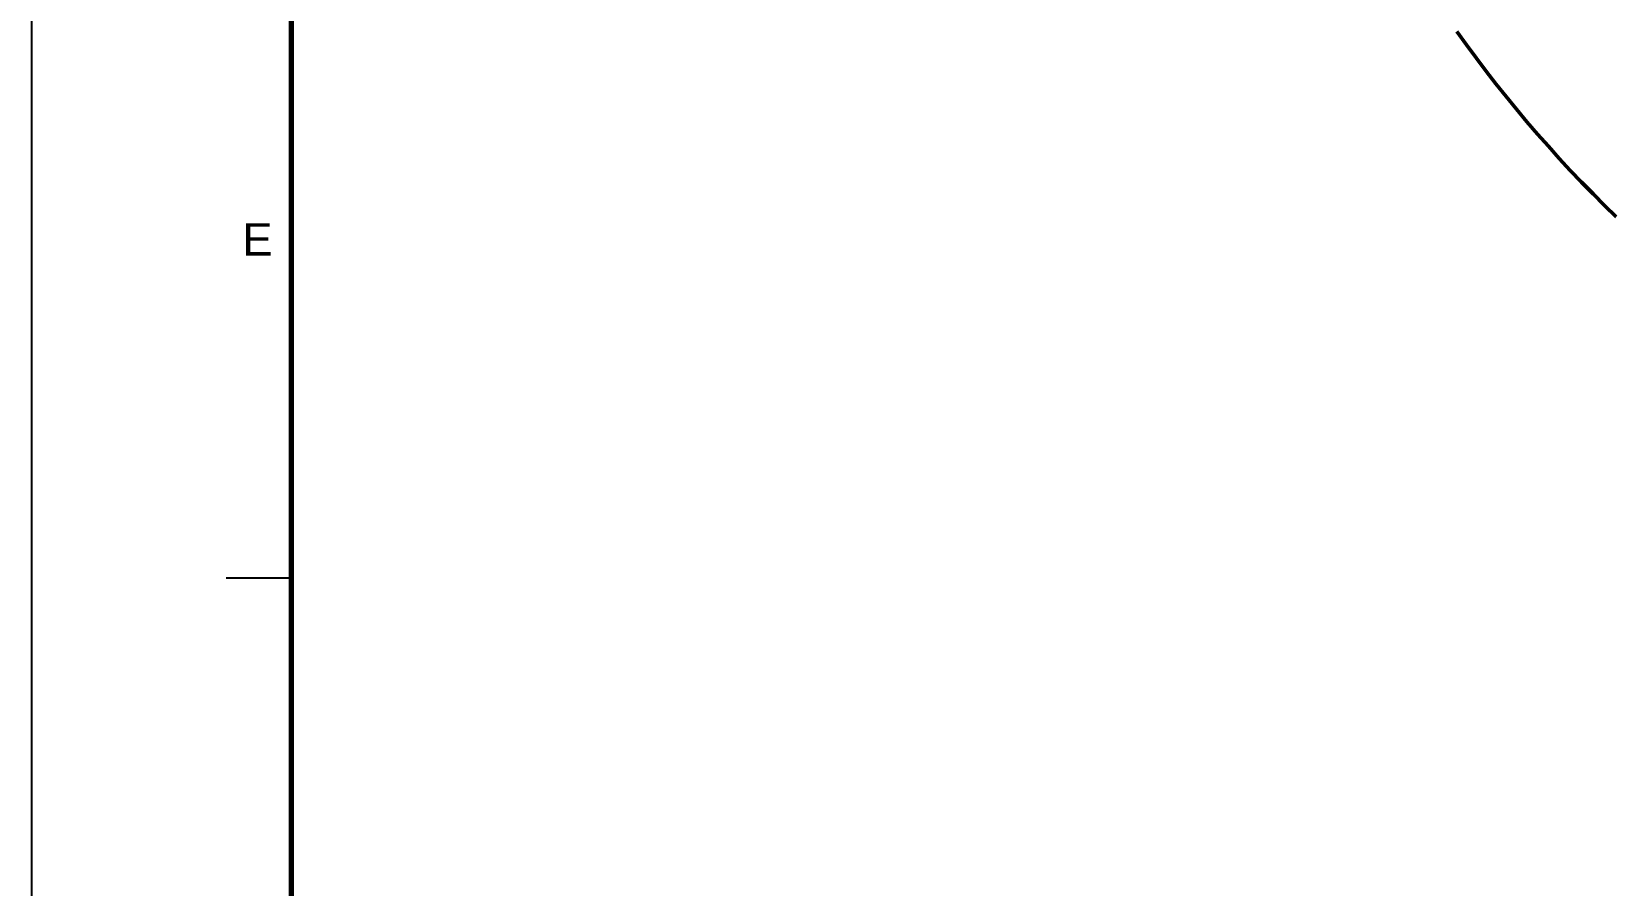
# Model space of a CAD drawing. Header units: millimetres. Extents: x 0 to 841, y 0 to 594.
# Drawn here: x 0 to 121.4, y 299.4 to 365.2 of the extents above; entities that cross this region are included whole.
import ezdxf
from ezdxf.enums import TextEntityAlignment as Align

# ---------------------------------------------------------------- set-up
doc = ezdxf.new("R2010")
doc.units = ezdxf.units.MM
for name, color, linetype, lineweight in [('FINA', 7, 'CONTINUOUS', 25), ('MARCO', 7, 'CONTINUOUS', 70), ('TXT', 7, 'CONTINUOUS', 25), ('VIS', 7, 'CONTINUOUS', 50)]:
    doc.layers.add(name, color=color, linetype=linetype, lineweight=lineweight)
doc.styles.add('STD', font='LiberationSans-Regular.ttf')

msp = doc.modelspace()

# ---------------------------------------------------------------- linework, layer by layer
at = {"layer": 'FINA'}
msp.add_line((20, 323.09), (15, 323.09), dxfattribs=at)
msp.add_lwpolyline([(0, 0), (841, 0), (841, 594), (0, 594)], close=True, dxfattribs=at)
at = {"layer": 'MARCO'}
msp.add_lwpolyline([(20, 10), (831, 10), (831, 584), (20, 584)], close=True, dxfattribs=at)
at = {"layer": 'VIS'}
msp.add_lwpolyline([(109.81, 365.19), (110.54, 364.17), (111.28, 363.16), (112.04, 362.16), (112.81, 361.16), (113.59, 360.18), (114.39, 359.21), (115.2, 358.24), (116.02, 357.29), (116.85, 356.35), (117.69, 355.42), (118.54, 354.49), (119.41, 353.58), (120.29, 352.68), (121.18, 351.8), (122.08, 350.92)], dxfattribs=at)

# ---------------------------------------------------------------- texts
at = {"layer": 'TXT', "style": 'STD'}
msp.add_text('E', height=2.5, dxfattribs=at).set_placement((17.4, 349.18), align=Align.MIDDLE_CENTER)

doc.saveas('drawing.dxf')
